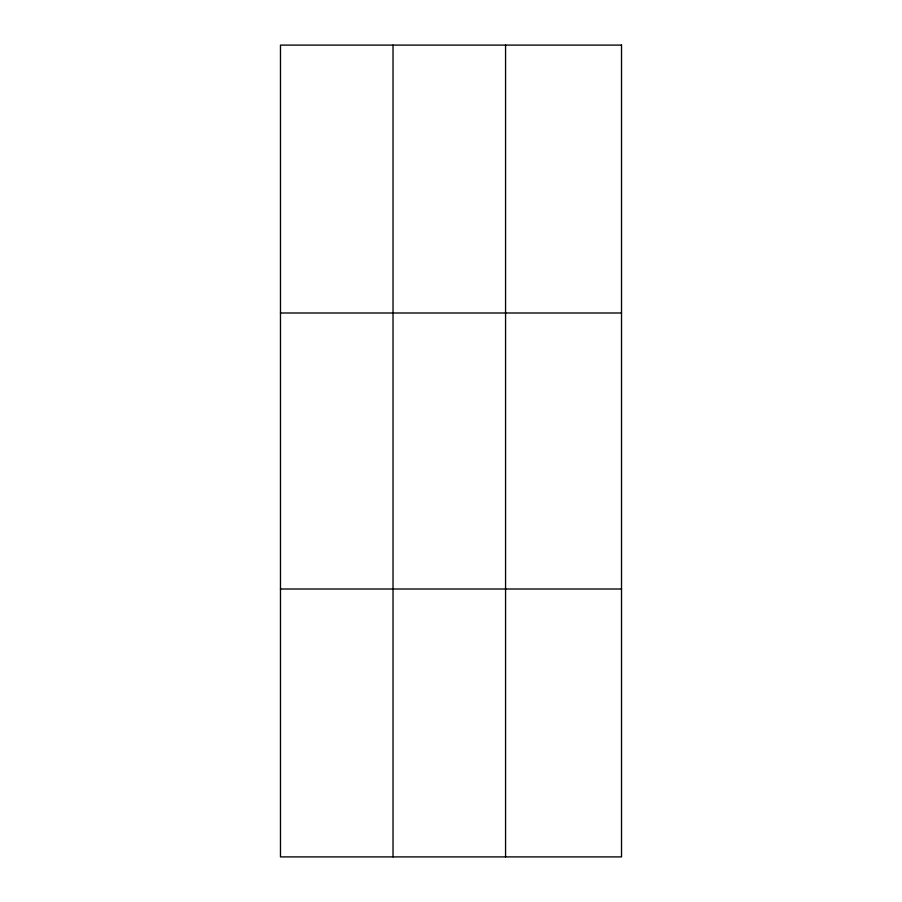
<?xml version="1.0" encoding="UTF-8"?>
<svg xmlns="http://www.w3.org/2000/svg" width="902" height="902" viewBox="0 0 902 902"><rect width="100%" height="100%" fill="white"/><g stroke="black" fill="none" stroke-linecap="round" stroke-linejoin="round"><path stroke-width="1.35" d="M393.024 856.9L393.024 45.1M505.571 856.9L505.571 45.1M280.477 312.994L621.523 312.994M280.477 589.006L621.523 589.006M621.523 45.1L621.523 856.9L280.477 856.9L280.477 45.1L621.523 45.1"/></g></svg>
